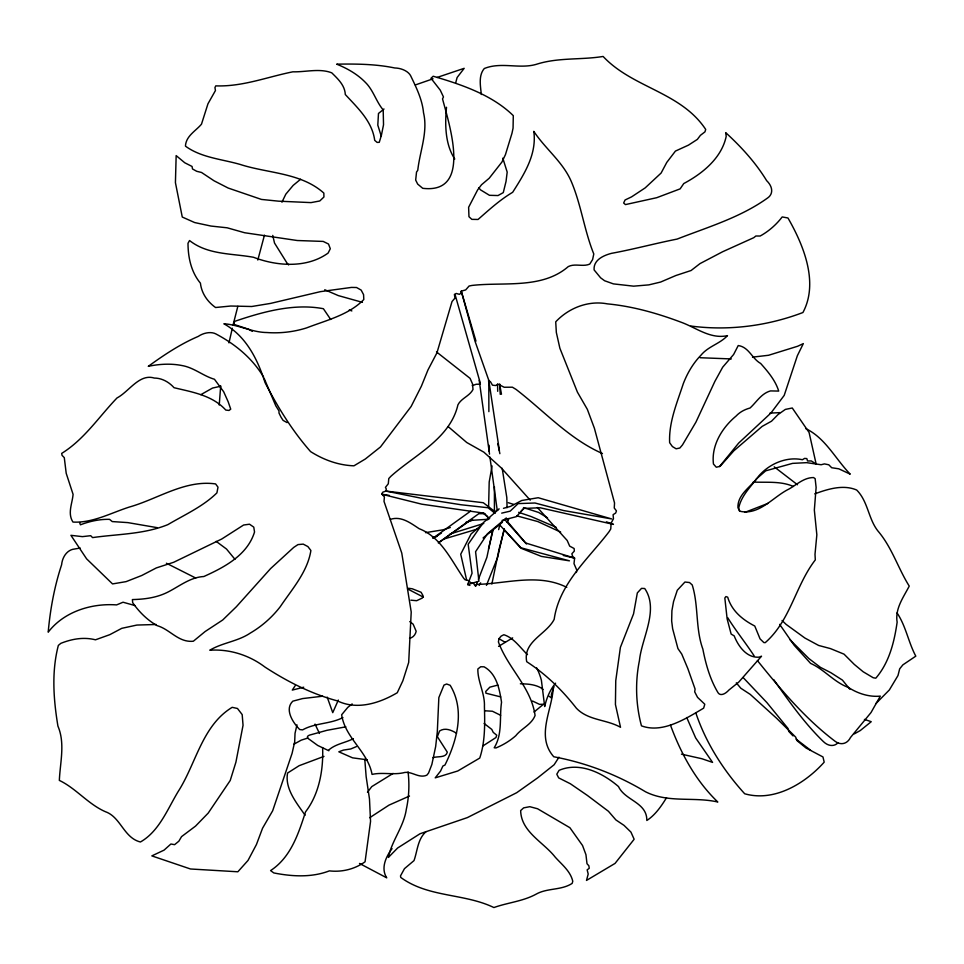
<?xml version="1.0" encoding="UTF-8"?>
<svg xmlns="http://www.w3.org/2000/svg" width="964" height="964" viewBox="0 0 964 964"><rect width="100%" height="100%" fill="white"/><g stroke="black" fill="none" stroke-linecap="round" stroke-linejoin="round"><path stroke-width="1.45" d="M219.238 405.037L220.672 386.046M553.276 687.778C551.986 710.793 535.743 736.231 553.758 756.764C586.329 762.886 617.081 774.695 645.506 791.769C668.197 803.277 693.767 796.541 717.806 802C695.731 780.828 680.921 753.511 670.45 725.061M488.615 506.413L489.194 481.988L492.074 465.937M446.513 107.269C444.838 124.428 445.079 144.275 454.767 159.024M527.489 654.616C520.09 647.639 514.017 637.951 503.859 634.734L501.135 636.12L498.991 638.674L498.412 641.916C507.727 667.919 531.236 687.296 535.08 715.517C531.381 724.844 521.596 728.266 515.776 735.713C509.92 740.894 503.232 744.931 496.014 747.931L494.195 747.787C502.774 733.881 499.256 717.517 501.545 702.25C499.485 689.224 496.689 673.74 484.085 666.823L480.699 666.751L477.855 668.992C477.542 681.415 485.049 693.49 484.422 706.54C484.88 723.675 485.254 741.617 479.747 758.066L457.743 770.995L435.222 777.852L440.548 771.092L442.91 765.994L444.934 765.079C456.972 740.762 465.323 710.203 450.164 685.284L446.645 684.006L443.982 685.091L438.849 697.575L437.319 731.652L435.668 746.51L431.86 764.452L428.546 773.056L426.823 775.189C418.376 778.9 411.146 770.14 402.952 772.887C392.697 774.96 382.045 772.092 372.056 774.405C367.899 751.414 345.136 738.267 341.654 714.77L347.763 707.395L352.149 703.925M576.352 572.496L576.809 570.182L574.002 563.639L574.616 558.12L572.664 556.397L571.857 553.77L574.315 551.107L574.158 548.528L569.676 546.118L567.193 540.479L537.37 507.498M264.449 235.168L257.81 260.039M491.869 584.039L499.099 549.094L504.377 529.26M492.616 530.26L486.892 557.325L478.385 579.4M296.96 724.82L295.032 733.351L294.683 741.906L292.092 753.33L272.667 810.772L262.557 828.221L256.448 844.512L248.013 860.442L237.855 871.781L190.486 868.986L151.842 855.887L164.061 850.14L170.905 844.006L174.592 844.669L178.858 841.198L181.545 836.631L195.535 826.112L208.2 813.098L230.227 780.479L235.915 762.175L243.048 725.289L242.181 714.577L237.469 708.48L232.179 707.335C202.054 725.627 196.114 763.657 178.159 791.54C167.459 809.266 159.12 831.354 140.419 841.994C123.633 837.788 120.801 816.99 105.293 811.664C87.989 804.036 75.903 788.251 59.346 780.406C60.117 762.404 65.299 743.377 57.924 726.109C53.514 699.478 51.441 671.812 58.346 645.41L60.84 643.337C71.926 638.939 83.615 636.806 95.484 639.807L109.812 634.661L121.777 628.323L136.924 625.058L156.216 624.491M228.962 342.883L232.324 328.218M232.999 325.278L237.831 306.347M504.172 528.899L497.617 557.421L486.446 585.353M498.665 529.61L500.039 523.85M488.531 548.95L492.941 530.61M508.028 518.957L507.389 521.536L526.501 543.997M455.683 82.856L457.117 77.518L464.178 68.324L437.029 77.469M475.722 586.305L477.313 582.16M469.914 585.437L467.661 584.57L472.059 573.194L468.155 544.286L483.036 522.91L499.159 508.884M554.047 686.609L551.432 694.116L551.372 698.02L549.215 696.249M507.112 522.392L508.884 518.487M281.922 202.187L285.826 194.162L293.189 185.377L300.623 179.244M338.328 700.057L332.749 712.649L327.194 697.141M479.192 585.365L480.675 582.859M666.522 797.722C661.316 806.193 655.231 815.05 646.832 820.485C647.085 802.193 625.034 800.662 618.502 786.564C602.669 772.947 579.726 761.512 559.096 770.332L556.794 774.188L558.686 777.888L570.399 783.78L587.413 795.457L608.429 811.278L615.9 819.93L624.021 825.377L630.938 832.101L634.143 839.258L615.056 863.407L586.498 880.421L588.197 874.047L587.16 869.865L589.257 868.299L588.847 865.744L587.004 863.732L585.943 854.67L582.545 845.524L569.905 827.715L537.563 808.76L529.802 806.687L523.645 807.868L520.656 810.567C521.066 831.896 543.491 842.102 555.204 857.141C561.795 864.527 570.483 871.143 572.773 881.277L572.146 883.41C561.205 890.531 547.215 887.832 536.105 894.17C522.886 901.376 507.751 902.581 493.893 907.546C464.058 893.158 428.341 897.653 400.771 877.445L400.494 875.914L404.47 868.66L414.014 860.599C417.545 850.646 417.581 839.186 426.064 831.595M558.963 757.21L554.143 764.729L537.623 777.876L516.692 792.709L467.359 817.605L420.027 833.752L397.674 847.971L388.372 857.43C391.794 840.548 403.771 826.847 406.314 809.314A123.067 116.15 30 0 0 408.085 771.935M392.071 848.621C385.889 856.743 380.563 868.311 386.745 877.843L359.488 863.443M295.141 685.753L292.297 690.079L303.72 687.212M719.53 466.564L738.665 443.079L770.911 413.05L784.202 395.397L797.349 355.74L803.325 343.606L797.674 346.245L768.573 355.27L752.51 357.15M367.477 792.251L371.779 786.6L393.095 773.429M555.589 683.187C549.986 689.85 546.564 698.117 544.696 706.564L541.382 680.223A61.527 56.346 -67.9 0 0 536.623 667.847M521.09 511.221L524.151 507.968M756.306 479.156C749.329 487.868 737.424 495.195 737.942 507.618L739.593 511.173C759.15 515.861 773.068 496.749 789.022 489.013C796.806 484.591 804.036 477.542 813.532 477.554L815.146 478.65L816.122 487.471L814.339 510.077L816.845 534.827L815.002 554.288L815.303 559.903C795.348 585.726 790.564 620.551 765.211 642.663L763.862 642.566L760.066 638.891L754.764 626.022C742.641 619.792 731.724 610.947 727.7 597.174L725.928 596.571L724.832 598.005L727.133 618.876L731.134 634.059L734.194 635.891C738.243 646.205 746.763 658.243 759.258 657.147L761.524 656.195L738.786 682.078L728.904 690.043A14.532 7.122 -61.5 0 1 718.011 692.682C710.07 679.439 705.805 664.292 702.864 649.134C695.345 628.492 698.707 605.561 692.212 584.931L689.513 582.533L684.934 582.027L677.294 590.245L673.547 601.596L671.908 610.694L671.655 620.961L672.643 628.745L677.933 648.579L681.765 654.11L687.838 668.594L695.08 689.055L694.707 691.875L697.538 697.346L704.792 704.25L703.648 708.154C685.946 718.602 662.545 733.749 641.458 725.844C635.794 704.732 635.047 682.018 639.433 660.569C641.735 637.879 659.268 609.826 644.735 588.522L641.53 588.365L637.337 592.896L633.553 613.875L620.394 647.386L615.755 680.705L615.43 704.503L620.515 727.278C606.284 719.277 588.173 720.59 576.4 708.239C562.265 690.152 546.01 674.246 526.706 661.702C522.669 641.397 546.564 634.433 554.179 619.334C559.192 583.606 588.389 558.867 609.103 531.646L610.754 528.983L611.128 523.103L613.453 518.765L613.092 514.68L615.671 513.029L616.454 510.908L614.261 508.028L614.538 502.943L594.39 428.233L587.353 409.363L577.424 392.155L559.879 348.245L556.336 332.459L555.722 321.831C568.784 307.902 588.426 300.226 607.428 303.877C633.324 306.323 658.725 313.698 682.97 322.928C697.334 328.603 711.119 339.256 727.483 335.641C719.903 343.823 708.203 346.305 700.888 355.294A100.051 70.758 81.2 0 0 683.259 383.793C677.065 402.795 668.667 422.316 669.643 442.693L672.39 446.537L676.101 448.79L679.837 448.031L682.476 444.934L695.924 422.148L714.878 381.395L722.699 367.176L733.616 354.499L738.231 345.546C748.968 347.052 752.041 358.704 760.656 363.464C767.947 371.598 775.478 380.539 778.707 391.083L770.525 390.914C761.379 393.408 756.644 401.976 750.064 408.001C744.654 409.495 739.906 411.965 736.014 416.123C722.108 427.667 711.143 445.513 713.456 464.046L716.3 467.239L720.096 466.311L733.773 450.875L762.199 426.365L771.537 421.184L778.02 414.568L785.359 409.411L792.275 408.001L809.085 432.462L816.146 464.046L811.314 460.937L807.579 460.985L806.796 458.587L804.566 458.406L802.434 459.732C786.612 456.297 769.344 463.853 758.981 475.758C751.559 486.073 741.135 495.412 738.677 508.233L739.701 510.92M875.806 703.672L889.362 689.935L897.978 675.559L899.689 668.823L902.882 664.859L915.8 656.147C908.353 642.301 905.979 626.178 897.038 612.911M756.415 478.903L765.705 470.83L792.565 463.371L806.639 462.66L821.135 464.744L824.413 463.901L828.775 464.781L831.703 467.733L838.813 468.817L850.248 474.18C835.451 459.009 825.461 438.005 805.663 428.57M482.06 524.561L471.059 533.972L460.72 554.204L466.672 580.232M487.567 519.849L489.772 517.969M506.293 517.957L487.374 533.839L475.577 551.709L478.939 581.196L467.661 584.57M483.072 537.936L502.389 522.283M384.009 109.016L378.478 113.463L377.804 125.139L381.25 136.141M353.39 738.629C345.594 742.798 335.58 743.883 328.748 750.016L328.857 750.751L317.71 745.449L309.769 739.665A9.736 3.507 8.4 0 1 309.504 735.122L326.904 730.326L345.859 726.832M369.658 817.725L389.01 805.121L409.495 796.035M438.283 542.913L478.783 513.704L484.808 513.643M432.8 538.334L470.637 511.113M498.268 509.462L495.086 511.739L483.277 502.726L385.853 491.074L382.732 492.218L381.756 494.014L384.395 496.894L384.021 501.425L401.771 553.095L411.218 612.032L408.688 662.449L402.868 680.765L397.264 692.73C379.647 703.154 357.138 710.396 337.569 700.936C311.697 693.996 287.26 681.584 264.895 667.016C249.194 655.122 229.456 648.868 209.791 650.23C222.407 642.602 237.819 641.518 250.315 633.059A100.051 95.34 -37.8 0 0 280.283 606.657C291.996 589.209 307.54 571.941 310.89 550.504L307.89 546.576L303.238 544.13L297.96 544.6L293.707 547.419L270.619 568.567L236.349 606.754L222.72 619.985L205.151 631.516L193.342 641.229C178.352 642.771 170.062 629.275 157.048 625.624C147.215 619.96 139.165 611.983 132.695 602.717L132.393 599.572C144.214 599.295 155.879 597.849 166.724 592.667C178.822 586.799 189.86 577.243 203.85 576.52C224.467 567.206 247.423 555.144 254.532 532.02L253.773 527.139L249.519 524.211L243.615 525.019L221.744 539.009L173.701 562.277L156.337 567.917L141.78 575.484L126.103 581.629L112.535 583.919L86.615 558.855L70.926 535.321L82.41 536.635L90.712 535.695L92.58 537.599C117.62 533.996 143.648 534.442 167.881 524.621C184.546 514.788 203.018 506.546 216.912 492.881L217.997 487.182L215.611 483.928C184.98 479.59 157.879 498.966 129.489 507.004C111.065 512.86 92.701 523.151 72.951 522.066C67.299 513.318 72.324 503.533 73.083 494.351L66.203 473.3L64.287 457.647L62.045 455.345L61.696 453.405C84.495 439.186 98.798 416.918 117.03 397.939C128.899 391.758 139.382 373.369 154.24 378.057C161.964 378.081 168.989 382.045 174.05 387.709C192.414 392.119 212.393 395.312 225.793 410.062L228.998 410.447L230.721 409.158L228.191 401.819L223.672 391.746L214.454 379.262C203.296 376.044 193.909 367.561 181.967 365.537C170.929 363.332 159.229 364.018 148.287 366.32C164.037 354.945 180.292 344.076 198.223 336.424A14.532 9.339 -23.3 0 1 215.779 333.881C235.083 344.052 252.423 358.222 263.654 377.213M438.982 542.479L470.203 520.415L487.844 519.307M435.342 537.081L441.44 533.02M534.008 712.034L543.503 704.25L539.503 704.347L532.465 701.009M356.343 746.63L350.739 748.968L343.437 750.088L338.834 751.812L352.547 757.837L367.296 759.825M482.771 746.028L495.966 737.532L496.737 735.207L493.243 732.387L491.785 729.411L484.109 723.458M200.874 394.65L212.55 388.046L220.732 386.227M854.309 733.893L860.262 730.555L871.251 721.687L864.395 719.409M293.755 744.304L301.214 740.147L307.817 738.05M745.027 512.306L768.091 503.341M512.667 637.879L498.569 646.374M415.363 84.94L433.053 78.795M814.797 493.857C827.847 489.049 843.283 484.253 856.683 490.025C868.516 501.87 868.251 520.078 879.072 532.357C892.303 548.516 898.328 568.724 909.245 586.1C903.401 597.355 894.893 608.742 897.135 622.178C894.291 642.024 889.206 662.69 875.794 678.198L873.227 677.752L863.166 671.763L854.285 664.413L844.018 654.146L830.474 648.603L818.629 645.446L804.892 638.035L786.154 624.419L782.057 620.503M342.931 717.577C330.146 724.193 314.927 722.855 302.6 729.893L299.72 729.543C293.128 722.867 284.151 709.504 292.839 701.165L302.6 698.575L322.591 696.213M472.264 385.66L476.156 384.262L480.409 384.202M409.519 638.276C413.026 637.71 415.508 634.637 416.171 631.275L413.134 624.166L409.76 621.587M450.296 527.501L443.295 529.778L425.522 532.646M465.672 522.488L472.661 520.198M323.988 756.379L299.141 765.693L287.585 773.032C284.609 788.745 296.767 803.108 305.082 815.243M450.104 533.972L483.783 523.476M443.633 539.117L477.18 529.116M503.485 508.317L510.51 506.401L521.729 500.497L538.189 497.725L611.67 518.933L563.53 510.534L535.02 503.015L518.162 503.594L510.161 511.161L501.702 513.137M502.087 520.367L516.379 516.644L523.862 508.426L540.177 507.775L613.453 524.392L606.38 521.837M497.858 685.091L489.857 687.163L485.736 691.453L485.952 693.212L500.702 696.9M80.205 548.046L74.505 549.022A17.87 13.894 -89.8 0 0 61.612 564.759C54.406 586.606 50.224 609.296 48.2 632.179C63.925 611.646 91.447 603.09 116.596 604.91L123.043 602.223L134.864 605.525M390.36 519.367C401.217 515.74 410.628 523.127 419.207 528.718C441.066 537.141 451.2 560.217 463.708 578.279L465.022 579.738L468.528 580.605L470.745 582.726L473.3 582.883L474.963 585.69L477.132 584.413C506.69 583.63 538.539 573.062 566.76 587.353M432.499 537.141L436.933 536.454M432.993 757.716C437.355 755.981 445.958 758.21 447.308 752.173L437.355 736.653L439.584 730.989C445.079 727.326 451.514 730.146 456.502 733.243M753.246 482.048C766.561 482.699 780.683 480.879 793.36 486.434M769.923 413.122L779.852 412.628M484.868 710.781L492.411 711.239L500.629 715.3M520.367 683.777L524.874 683.958A67.034 31.282 -27.3 0 1 541.105 687.971L543.069 689.525M731.278 358.933L700.165 357.728M690.899 326.049C728.567 331.001 767.537 326.013 802.928 312.517C818.99 282.536 803.482 244.964 787.962 217.985L782.19 216.936C776.369 224.6 768.694 231.336 760.162 236.023L755.884 235.999L753.752 237.686L722.675 251.725L700.009 263.606L691.092 270.51L675.836 275.535L660.617 282.054L648.844 284.874L633.613 286.163L613.405 283.886L604.609 280.753L600.608 277.813L594.101 269.896C593.294 259.979 603.488 255.412 611.562 253.327C633.252 249.363 655.219 243.422 677.102 239.084C708.082 227.01 740.593 217.454 767.79 197.849A20.051 12.809 20.4 0 0 766.645 180.654C755.607 162.579 741.268 146.89 725.699 132.646L726.205 136.382C721.554 158.192 702.491 173.544 683.765 183.546L680.15 188.86L656.713 197.704L625.443 204.597L623.66 202.994L625.07 199.982L631.528 196.897L645.181 187.884L661.111 173.05L666.775 162.41L675.427 151.083L688.465 145.13L697.382 139.37L700.406 135.346L704.961 131.851L705.708 129.441C680.729 91.797 632.77 88.061 603.115 56.454C581.521 60.009 559.096 57.394 537.719 63.889C520.391 69.733 501.629 61.443 484.289 68.516C478.289 75.541 480.494 86.049 481.337 94.496M410.869 600.174L416.653 600.705L422.353 598.029L423.051 595.74L421.087 592.27L412.194 588.763L408.399 588.257M389.263 495.4L381.973 494.267L421.786 504.184L483.265 513.053L489.447 518.656M157.337 527.682L127.826 522.609L112.246 521.572L109.535 519.343C99.641 519.102 89.592 521.295 80.446 524.802L79.59 522.596M681.452 754.161L701.828 758.716L712.565 762.391L695.659 737.93L686.73 717.529M563.289 555.457L574.616 558.12L525.561 542.961L504.69 519.524M516.644 515.812L537.816 521.572L560.674 532.104M362.428 302.347L338.292 295.587L324.76 289.742M508.341 502.714L513.848 504.473M523.476 507.57L538.611 512.438L547.54 517.873M488.411 380.913L490.351 381.551L492.496 385.202L495.689 385.516L498.243 384.25L504.184 387.251L512.402 387.203L516.017 389.384C544.347 411.182 569.23 438.969 602.464 453.538M518.68 512.318L531.26 516.596L556.035 527.236M349.245 309.998L351.86 310.938M407.555 588.908L423.413 597.15M166.374 563.229L195.716 578.038M810.543 750.197L796.107 739.159M287.091 422.606L283.091 420.376L281.006 417.147L279.006 413.074L278.982 410.917L275.764 405.76L264.184 378.43M498.966 638.71L505.353 642.386M252.243 331.339L248.845 329.327L234.047 324.434L234.577 321.398C262.449 311.89 293.972 303.094 323.398 308.721L330.7 319.494M774.213 466.841L797.505 484.747M216.153 541.358L226.504 549.034L234.951 559.301M448.236 426.666L466.757 442.512L483.88 452.176L501.184 467.841L530.236 500.183M495.11 513.366L488.073 507.751L461.033 504.75L426.691 499.316L385.853 491.074L386.311 489.061L385.455 487.362L388.299 483.759L388.793 478.53L390.818 476.361C414.532 454.972 450.092 438.813 457.924 404.844C461.298 398.192 469.649 396.096 473.011 389.444L472.493 383.817L470.058 378.346L436.511 351.932M483.326 512.728L487.663 516.596M793.023 735.906L788.914 731.543L787.901 728.35L766.91 702.611L743.16 677.572M504.666 530.104L521.452 548.408L541.419 556.409L569.447 560.831L520.452 547.66L499.593 524.778M478.795 187.823L480.566 189.884L489.459 195.306L498.014 195.547L503.28 192.607L506.028 181.449L507.185 172.098L502.81 158.156M736.303 682.861L740.834 688.248L750.233 694.381L776.659 718.325L795.637 737.074L797.216 740.81L806.024 748.004L822.979 756.957L824.184 762.163C805.145 783.479 774.249 802.229 744.702 793.77C723.41 770.393 705.829 742.822 695.767 712.733M789.781 639.494L808.904 658.569L820.4 667.329L830.823 672.679L842.44 680.114L849.838 689.224M773.67 679.572C788.998 701.274 804.338 723.133 823.473 741.665A14.532 10.821 67 0 0 837.945 742.81M754.161 655.894C745.702 642.952 735.725 630.661 727.7 617.671M757.439 660.629C780.828 689.634 805.229 718.722 835.113 741.292A17.87 12.387 77.3 0 0 850.477 737.52L871.022 712.541L880.325 696.104C869.432 697.273 857.671 693.514 848.477 687.489C834.053 682.223 824.124 669.281 810.591 663.401L794.191 645.314L779.647 624.359M315.023 724.097L319.458 733.447M455.129 294.767L480.289 383.07M272.764 235.409L274.511 243.036L286.85 262.823A138.069 103.473 -24.8 0 0 288.622 264.907M497.773 443.561L499.87 453.67M475.963 341.148L461.274 291.152L465.684 289.911L469.094 286.019L471.999 285.44C503.75 281.789 541.961 289.369 568.254 266.606C574.978 263.124 582.919 267.124 589.763 264.088L592.607 259.557L593.788 253.978C584.208 230.263 581.196 204.609 571.158 181.196C562.711 161.759 545.275 148.805 533.803 131.345C536.936 154.348 524.259 173.99 512.667 192.294C499.858 199.897 489.158 209.742 478.048 219.467L471.83 219.358L468.962 216.707L468.625 207.272L477.638 189.884L481.506 184.763L489.194 178.256L501.931 162.036L505.449 154.614L511.98 133.285L513.065 128.152L513.294 115.656C492.062 94.809 461.298 84.471 433.185 76.24L430.992 78.289L440.259 90.158L443.476 96.978L442.524 98.858C449.344 124.91 472.348 194.306 422.714 188.305L417.677 184.088L415.677 180.087L416.532 172.038L417.761 170.327C419.834 151.228 428.137 132.044 423.521 112.74C422.292 99.581 416.219 87.302 410.568 75.602A14.532 8.845 10.6 0 0 394.746 67.974C375.659 63.998 356.09 63.853 336.677 64.154C347.088 68.336 357.343 74.132 365.248 82.241C373.393 90.122 376.117 101.654 383.19 109.896L383.527 124.766L381.431 135.165L379.262 142.323L377.117 142.407L374.707 140.358C372.176 121.211 357.644 107.944 345.305 94.52C344.847 85.206 337.894 78.915 331.773 72.842C319.65 68.083 305.648 72.167 292.863 71.818C267.088 76.987 242.554 86.832 215.791 85.868L214.948 87.567L215.442 90.556L207.959 103.799L201.476 124.199C195.644 131.092 185.956 135.948 185.437 146.13C201.151 157.698 221.865 159.132 240.193 164.446C268.028 173.448 301.009 172.616 323.844 193.089L323.928 197.005L319.771 200.97L311.023 202.609L278.62 201.175L261.449 199.428L228.167 188.04L214.032 180.786L201.524 172.472L196.752 171.315L192.499 168.965L192.065 166.459L184.763 162.771L176.159 155.602L175.424 182.654L182.268 217.045L194.656 222.551L210.983 226.058L227.179 227.805L244.603 232.734L297.261 240.518L323.205 241.422L328.507 244.037L330.303 248.724L328.134 253.05C306.841 268.45 276.921 266.233 253.568 257.292C231.89 253.315 207.947 255.014 189.547 240.542L188.004 243.277C188.04 257.412 191.161 272.077 200.416 283.151C201.536 293.213 207.441 301.72 215.562 307.516L230.758 306.022L251.749 306.504L270.498 303.419L320.434 291.646L351.462 287.417L356.56 287.513L361.163 290.092L363.573 294.659L363.802 299.527C348.715 315.071 326.157 320.301 306.588 327.905A100.051 93.845 -4.3 0 1 266.92 332.532C251.857 332.399 238.554 324.651 223.865 323.784C245.941 335.906 257.665 359.343 265.004 382.491C277.765 407.194 292.176 430.691 310.589 451.61C323.723 459.9 338.328 465.263 353.945 465.817L365.32 459.009L380.467 446.959L411.146 406.459L421.401 386.154L427.944 369.995L436.945 352.836L452.02 301.551L454.924 298.153L454.418 294.369L456.249 293.478L459.479 294.345L461.009 293.008L461.274 291.152L475.059 341.34L488.808 380.358L499.412 450.742M501.485 394.252L499.605 383.949L500.244 394.336M502.184 468.299L506.811 497.545L507.076 507.691M479.204 380.358L489.531 454.164M489.929 457.069L497.231 510.269M322.615 747.582C323.482 769.513 319.277 793.999 305.564 811.809C298.394 833.824 290.923 857.225 270.583 870.6L273.824 872.938C292.14 876.553 311.637 877.698 329.375 870.878C342.027 872.312 354.68 869.203 365.067 861.792L370.55 821.412L369.489 799.011L366.151 776.635L364.79 759.343M497.52 383.997L497.701 391.324M488.82 383.226L488.808 380.358L488.869 411.64M489.097 445.284L489.122 451.273M494.412 486.856L494.424 512.294"/></g></svg>
